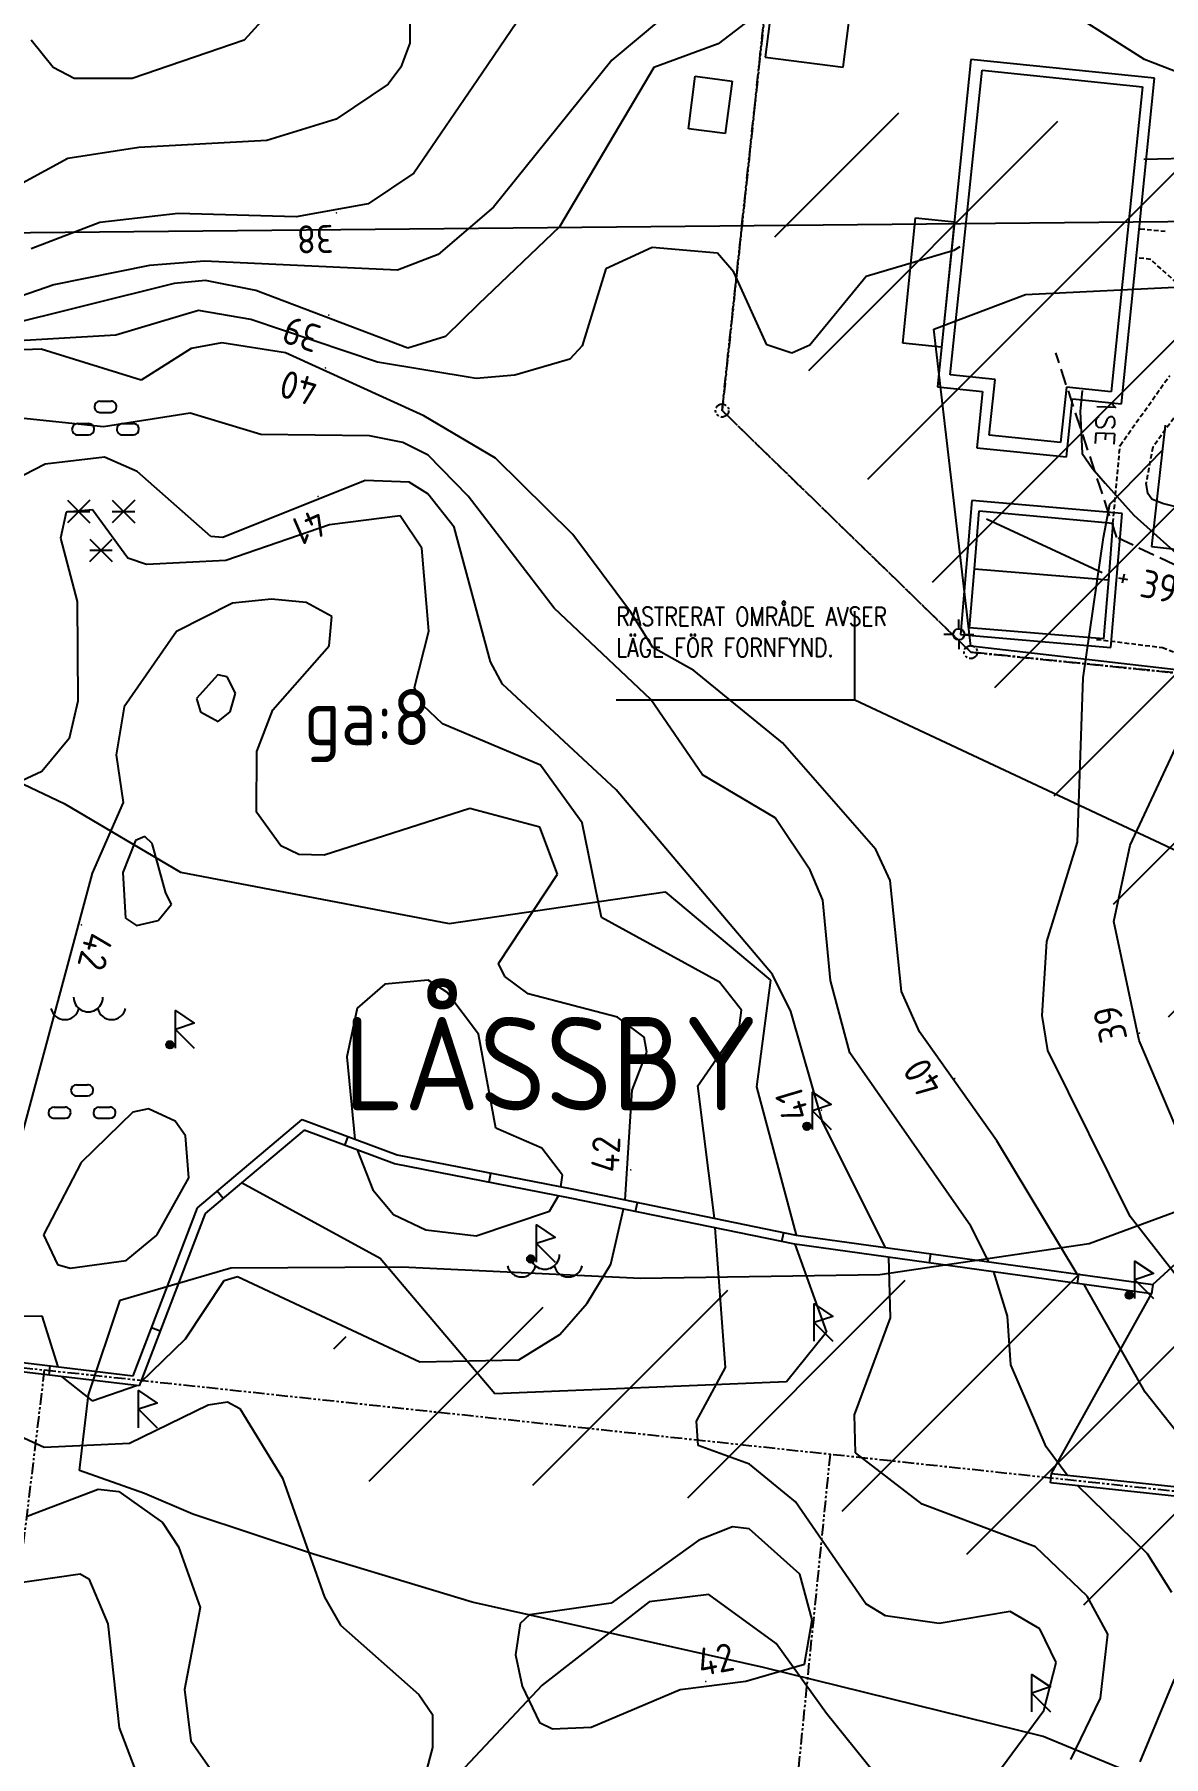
# Model space of a CAD drawing. Header units: metres. Extents: x 139929 to 142176, y 6401995 to 6404420.
# Drawn here: x 140269.7 to 140330.2, y 6402340.2 to 6402432.4 of the extents above; entities that cross this region are included whole.
import ezdxf
from ezdxf.enums import TextEntityAlignment as Align

# ---------------------------------------------------------------- set-up
doc = ezdxf.new("R2010")
doc.units = ezdxf.units.M
doc.header["$LTSCALE"] = 0.5
for name, pattern in [('Begr-linje-markslag', [2, 0.4, -1.6]), ('DASHED', [0.75, 0.5, -0.25]), ('DGN Style 3', [2.464518, 1.76037, -0.704148]), ('HAECK', [0]), ('PHANTOM', [2.5, 1.25, -0.25, 0.25, -0.25, 0.25, -0.25])]:
    doc.linetypes.add(name, pattern=pattern)
doc.layers.get('0').update_dxf_attribs({"color": 1})
doc.layers.add('LM_GRÄNSPUNKT_TEXT_NY', color=94, linetype='Continuous', lineweight=25)
for name, color, linetype in [('M-BEF-BELYSNINGSSTOLPE', 4, 'Continuous'), ('M-BEF-BYGGNAD', 3, 'Continuous'), ('M-BEF-EL', 4, 'ELLEDNING'), ('M-BEF-EL-TEXT', 1, 'Continuous'), ('M-BEF-FORNFYND', 4, 'Continuous'), ('M-BEF-HÄCK', 7, 'Continuous'), ('M-BEF-MARKLINJE', 4, 'Continuous'), ('M-BEF-MUR', 4, 'Continuous'), ('M-BEF-NIVÅ', 4, 'Continuous'), ('M-BEF-NIVÅKURVA-PRIMÄR-0.5M', 12, 'Continuous'), ('M-BEF-NIVÅKURVA-PRIMÄR-1.0M', 12, 'Continuous'), ('M-BEF-TELE-INFO', 4, 'Continuous'), ('M-BEF-VÄGKANT', 1, 'DASHED'), ('M-GR-FASTIGHETSGRÄNS', 3, 'PHANTOM'), ('M-GR-RÄTTIGHETSGRÄNS', 3, 'DASHED'), ('M-GR-TRAKTGRÄNS', 7, 'PHANTOM')]:
    doc.layers.add(name, color=color, linetype=linetype)
doc.styles.add('ISO', font='iso.shx', dxfattribs={"height": 2.5})
doc.styles.add('ITALICC', font='italicc', dxfattribs={"oblique": 10})
doc.styles.add('SIMPLEX8', font='simplex.shx', dxfattribs={"width": 0.8})
doc.styles.get("Standard").update_dxf_attribs({"font": 'simplex8.shx'})
doc.linetypes.add('ELLEDNING', pattern='A,3,-0.5,["E",Standard,S=0.5,R=0,X=0,Y=-0.25],-0.5', length=4)
picture_1 = doc.add_image_def('image1.png', size_in_pixel=(962, 792))

# ---------------------------------------------------------------- blocks, each defined once
blk = doc.blocks.new('PRI_P_FORNL')
blk.add_polyline3d([(-0.166667, -0.5, 0), (-0.166667, 1.5, 0), (0.833333, 0.833334, 0), (-0.166667, 0.5, 0), (0.833333, -0.5, 0)])
blk = doc.blocks.new('PRI_P_ENSTAKA')
for points in [[(-0.16, 0.11, 0), (-0.16, -0.107, 0)], [(-0.107, -0.162, 0), (-0.107, 0.162, 0)], [(-0.053, 0.187, 0), (-0.053, -0.187, 0)], [(0, -0.194, 0), (0, 0.194, 0)], [(0.053, 0.187, 0), (0.053, -0.187, 0)], [(0.107, -0.162, 0), (0.107, 0.162, 0)], [(0.16, 0.11, 0), (0.16, -0.11, 0)]]:
    blk.add_polyline3d(points)
blk.add_circle((0, 0), 0.2)
blk.add_blockref('PRI_P_FORNL', (0.469, 0.326))
blk = doc.blocks.new('osynlig cirkel')
blk.add_circle((0, 0), 0.005)
blk = doc.blocks.new('OSYNLIG')
blk.add_blockref('osynlig cirkel', (0, 0))
blk = doc.blocks.new('PRI_M_BARRSKOG')
for points in [[(-0.6, 1.478, 0), (-1.8, 0.278, 0)], [(-1.8, 1.478, 0), (-0.6, 0.278, 0)], [(0.6, 1.478, 0), (1.8, 0.278, 0)], [(1.8, 1.478, 0), (0.6, 0.278, 0)], [(-1.8, 0.878, 0), (-0.6, 0.878, 0)], [(0.6, 0.878, 0), (1.8, 0.878, 0)], [(-0.6, -1.8, 0), (0.6, -0.6, 0)], [(-0.6, -0.6, 0), (0.6, -1.8, 0)], [(-0.6, -1.2, 0), (0.6, -1.2, 0)]]:
    blk.add_polyline3d(points)
blk = doc.blocks.new('PRI_M_BERG')
for centre, radius, start, end in [((-1.252, 0.43), 0.765, 192.29023, 347.70977), ((0, 0.867), 0.784, 179.99999, 0.00001), ((1.252, 0.43), 0.765, 192.29023, 347.70977)]:
    blk.add_arc(centre, radius, start, end)
blk = doc.blocks.new('PRI_M_LÖVSKOG')
for p, q in [((-0.295, 1.2), (0.295, 1.2)), ((-0.295, 0.6), (0.295, 0.6)), ((-1.495, 0), (-0.905, 0)), ((-1.495, -0.6), (-0.905, -0.6)), ((0.905, 0), (1.495, 0)), ((0.905, -0.6), (1.495, -0.6))]:
    blk.add_line(p, q)
for centre, start, end in [((-0.295, 0.9), 90.00001, 179.99999), ((0.295, 0.9), 0, 90.00001), ((-0.295, 0.9), 179.99999, 270.00003), ((0.295, 0.9), 270.00003, 0.00001), ((-1.495, -0.3), 90.00001, 179.99999), ((-1.495, -0.3), 179.99999, 270.00003), ((-0.905, -0.3), 0, 90.00001), ((-0.905, -0.3), 270.00003, 0.00001), ((0.905, -0.3), 90.00001, 179.99999), ((0.905, -0.3), 179.99999, 270.00003), ((1.495, -0.3), 0, 90.00001), ((1.495, -0.3), 270.00003, 0.00001)]:
    blk.add_arc(centre, 0.3, start, end)
blk = doc.blocks.new('PRI_NIVÅ_HÖJDPUNKT_ISM')
at = {"color": 7}
for p, q in [((-0.25, 0), (0.25, 0)), ((0, 0.25), (0, -0.25))]:
    blk.add_line(p, q, dxfattribs=at)
blk = doc.blocks.new('LIGGARPUNKT')
blk.add_circle((0, 0), 0.35)
at = {"layer": 'LM_GRÄNSPUNKT_TEXT_NY', "style": 'ITALICC', "oblique": 10}
blk.add_attdef('PUNKTBETECKNING', (0.5, -0.35), '', height=0.7, dxfattribs=at)
blk = doc.blocks.new('PRI_V_POLLARE')
blk.add_circle((0, 0), 0.2)
blk = doc.blocks.new('PRI_LED_BELYS')
at = {"color": 0, "linetype": 'Continuous'}
for p, q in [((-0.5, 0), (-1.33, 0)), ((0, 0.5), (0, 1.33)), ((0.5, 0), (1.33, 0)), ((0, -0.5), (0, -1.33))]:
    blk.add_line(p, q, dxfattribs=at)
blk.add_circle((0, 0), 0.5, dxfattribs=at)
blk = doc.blocks.new('PRI_NIVÅ_HÖJDPKT')
at = {"color": 0, "linetype": 'Continuous', "lineweight": -3}
blk.add_circle((183, 184), 0.0005, dxfattribs=at)

msp = doc.modelspace()

# ---------------------------------------------------------------- hatches: boundary and pattern name
at = {"layer": 'M-BEF-FORNFYND'}
h = msp.add_hatch(dxfattribs=at)
h.set_pattern_fill('ANSI31', color=13, scale=2)
h.paths.add_polyline_path([(140426.713, 6402370.307), (140420.855, 6402376.412), (140411.054, 6402383.213), (140403.484, 6402387.15), (140394.943, 6402391.956), (140390.625, 6402395.157), (140385.662, 6402397.629), (140381.852, 6402400.172), (140377.274, 6402403.822), (140370.194, 6402407.321), (140358.287, 6402414.699), (140344.841, 6402421.059), (140334.271, 6402425.284), (140320.287, 6402428.867), (140310.489, 6402427.392), (140308.895, 6402419.035), (140313.284, 6402410.323), (140319.846, 6402399.896), (140330.344, 6402380.737), (140331.799, 6402371.174), (140329.709, 6402366.053), (140329.672, 6402366.077), (140328.672, 6402365.744), (140328.672, 6402364.744), (140328.21, 6402364.712), (140328.21, 6402365.027), (140328.477, 6402365.289), (140328.477, 6402364.755), (140328.487, 6402364.755, -0.304584), (140328.264, 6402364.748), (140328.264, 6402365.08), (140328.535, 6402366.185), (140317.405, 6402365.772), (140305.722, 6402365.115), (140294.076, 6402363.998), (140285.884, 6402362.614), (140284.971, 6402358.431), (140287.694, 6402354.908), (140296.888, 6402354.736), (140314.66, 6402353.212), (140333.963, 6402344.88), (140344.811, 6402339.977), (140351.285, 6402335.06), (140367.926, 6402321.067), (140384.961, 6402312.144), (140397.924, 6402310.347), (140413.82, 6402309.63), (140434.397, 6402315.386), (140443.429, 6402317.748), (140443.023, 6402327.087), (140442.917, 6402346.056), (140436.133, 6402357.975)])
h.paths.add_polyline_path([(140406.458, 6402367.061), (140407.458, 6402366.394), (140406.458, 6402366.061)], flags=16)
h.paths.add_polyline_path([(140363.892, 6402353.982), (140331.636, 6402356.643), (140334.596, 6402358.538), (140344.72, 6402364.932), (140354.432, 6402370.966), (140366.394, 6402375.285)], flags=16)
h.paths.add_polyline_path([(140350.448, 6402375.576), (140350.448, 6402376.576), (140351.448, 6402375.909)], flags=16)
h.paths.add_polyline_path([(140434.133, 6402318.367), (140435.133, 6402317.7), (140434.133, 6402317.367)], flags=16)
h.paths.add_polyline_path([(140311.504, 6402363.442), (140311.504, 6402364.442), (140312.504, 6402363.775)], flags=16)

# ---------------------------------------------------------------- linework, layer by layer
at = {"layer": 'M-BEF-BYGGNAD'}
for p, q in [((140309.27, 6402434.28), (140308.874, 6402431.206)), ((140313.052, 6402430.667), (140313.448, 6402433.742)), ((140308.874, 6402431.206), (140313.052, 6402430.667)), ((140319.89, 6402431.076), (140318.107, 6402413.547)), ((140318.788, 6402414.187), (140320.503, 6402430.517)), ((140318.788, 6402414.187), (140320.503, 6402430.517)), ((140329.737, 6402430.074), (140319.89, 6402431.076)), ((140320.503, 6402430.517), (140329.092, 6402429.622)), ((140320.503, 6402430.517), (140329.092, 6402429.622)), ((140304.758, 6402427.368), (140305.128, 6402430.187)), ((140304.758, 6402427.368), (140305.128, 6402430.187)), ((140305.128, 6402430.187), (140307.105, 6402429.928)), ((140305.128, 6402430.187), (140307.105, 6402429.928)), ((140307.105, 6402429.928), (140306.735, 6402427.109)), ((140307.105, 6402429.928), (140306.735, 6402427.109)), ((140329.092, 6402429.622), (140327.405, 6402413.29)), ((140329.092, 6402429.622), (140327.405, 6402413.29)), ((140327.964, 6402412.639), (140329.737, 6402430.074)), ((140306.735, 6402427.109), (140304.758, 6402427.368)), ((140306.735, 6402427.109), (140304.758, 6402427.368)), ((140316.245, 6402415.883), (140316.928, 6402422.604)), ((140316.928, 6402422.604), (140319.006, 6402422.393)), ((140319.006, 6402422.393), (140318.323, 6402415.671)), ((140318.323, 6402415.671), (140316.245, 6402415.883)), ((140321.185, 6402413.938), (140318.788, 6402414.187)), ((140321.185, 6402413.938), (140318.788, 6402414.187)), ((140320.875, 6402410.964), (140321.185, 6402413.938)), ((140320.875, 6402410.964), (140321.185, 6402413.938)), ((140318.107, 6402413.547), (140320.51, 6402413.303)), ((140320.51, 6402413.303), (140320.204, 6402410.287)), ((140325.008, 6402413.54), (140324.699, 6402410.566)), ((140325.008, 6402413.54), (140324.699, 6402410.566)), ((140327.405, 6402413.29), (140325.008, 6402413.54)), ((140327.405, 6402413.29), (140325.008, 6402413.54)), ((140325.023, 6402409.797), (140325.339, 6402412.905)), ((140325.339, 6402412.905), (140327.964, 6402412.639)), ((140324.699, 6402410.566), (140320.875, 6402410.964)), ((140324.699, 6402410.566), (140320.875, 6402410.964)), ((140330.303, 6402411.506), (140329.567, 6402405.008)), ((140320.204, 6402410.287), (140325.023, 6402409.797)), ((140319.947, 6402407.466), (140319.333, 6402400.287)), ((140327.998, 6402406.778), (140319.947, 6402407.466)), ((140320.079, 6402403.803), (140320.332, 6402406.913)), ((140320.332, 6402406.913), (140327.506, 6402406.255)), ((140320.725, 6402406.485), (140326.928, 6402403.615)), ((140327.384, 6402399.599), (140327.998, 6402406.778)), ((140327.506, 6402406.255), (140327.259, 6402403.219)), ((140329.567, 6402405.008), (140337.229, 6402404.141)), ((140319.822, 6402400.643), (140320.079, 6402403.803)), ((140320.079, 6402403.803), (140327.259, 6402403.219)), ((140327.259, 6402403.219), (140327.002, 6402400.059)), ((140319.333, 6402400.287), (140327.384, 6402399.599)), ((140327.002, 6402400.059), (140319.822, 6402400.643))]:
    msp.add_line(p, q, dxfattribs=at)
at = {"layer": 'M-BEF-EL', "flags": 128}
msp.add_lwpolyline([(140325.857, 6402413.353), (140325.745, 6402412.226), (140325.852, 6402409.988), (140326.413, 6402409.174), (140327.09, 6402408.39), (140328.618, 6402406.677), (140331.613, 6402404.01), (140335.503, 6402401.934), (140336.449, 6402401.332), (140338.614, 6402400.543), (140342.925, 6402398.757), (140344.606, 6402397.997), (140345.631, 6402397.688), (140346.281, 6402397.375), (140346.544, 6402396.796), (140346.671, 6402396.476), (140350.752, 6402393.154), (140350.941, 6402393.048), (140351.155, 6402392.968), (140354.35, 6402391.856), (140357.866, 6402391.069), (140364.684, 6402389.795), (140368.219, 6402389.095), (140369.378, 6402388.548), (140368.152, 6402387.58)], dxfattribs=at)
at = {"layer": 'M-BEF-FORNFYND'}
msp.add_line((140313.666, 6402396.792, 41), (140313.666, 6402401.54, 41), dxfattribs=at)
at = {"layer": 'M-BEF-FORNFYND', "elevation": 41, "flags": 128}
msp.add_lwpolyline([(140300.889, 6402396.792), (140313.666, 6402396.792), (140331.765, 6402388.316)], dxfattribs=at)
at = {"layer": 'M-BEF-HÄCK', "color": 1, "linetype": 'HAECK', "lineweight": -3}
for p, q in [((140319.898, 6402399.665), (140317.904, 6402416.633)), ((140333.847, 6402398.057), (140319.898, 6402399.665))]:
    msp.add_line(p, q, dxfattribs=at)
at = {"layer": 'M-BEF-MARKLINJE'}
for p, q in [((140317.904, 6402416.633, 40.145), (140322.82, 6402418.501, 39.996)), ((140322.82, 6402418.501, 39.996), (140333.035, 6402418.992, 39.904)), ((140259.293, 6402396.9, 41.541), (140271.317, 6402391.249, 42.736)), ((140271.317, 6402391.249, 42.736), (140277.543, 6402387.571, 42.427)), ((140277.543, 6402387.571, 42.427), (140291.945, 6402384.817, 42.279)), ((140291.945, 6402384.817, 42.279), (140303.508, 6402386.503, 41.449)), ((140303.508, 6402386.503, 41.449), (140309.149, 6402381.772, 41.346)), ((140309.149, 6402381.772, 41.346), (140308.4, 6402376.061, 41.638)), ((140308.4, 6402376.061, 41.638), (140310.538, 6402368.133, 41.89)), ((140326.226, 6402367.675), (140339.936, 6402372.745)), ((140288.247, 6402366.87, 42.342), (140280.821, 6402370.926, 42.994)), ((140329.636, 6402365.485, 40.219), (140334.636, 6402370.044, 39.647)), ((140310.453, 6402367.64, 41.89), (140312.161, 6402362.936, 41.295)), ((140315.015, 6402366.025), (140326.226, 6402367.675)), ((140294.383, 6402359.631, 42.393), (140288.247, 6402366.87, 42.342)), ((140274.317, 6402364.643), (140280.241, 6402366.379)), ((140280.241, 6402366.379), (140289.395, 6402366.435)), ((140289.395, 6402366.435), (140302.198, 6402365.823)), ((140302.198, 6402365.823), (140315.015, 6402366.025)), ((140324.204, 6402355.371, 40.951), (140329.567, 6402364.989, 40.219)), ((140272.608, 6402359.584), (140274.317, 6402364.643)), ((140312.161, 6402362.936, 41.295), (140310.008, 6402360.279, 41.787)), ((140310.008, 6402360.279, 41.787), (140294.383, 6402359.631, 42.393)), ((140272.137, 6402355.524), (140272.608, 6402359.584)), ((140275.625, 6402354.299), (140272.137, 6402355.524)), ((140278.199, 6402353.191), (140275.625, 6402354.299)), ((140284.673, 6402351.054), (140278.199, 6402353.191)), ((140293.175, 6402348.476), (140284.673, 6402351.054)), ((140308.779, 6402344.972), (140293.175, 6402348.476)), ((140302.662, 6402348.491, 41.861), (140296.927, 6402344.036, 41.666)), ((140305.85, 6402348.884, 42.267), (140302.662, 6402348.491, 41.861)), ((140309.452, 6402346.259, 41.975), (140305.85, 6402348.884, 42.267)), ((140312.156, 6402342.513, 41.632), (140309.452, 6402346.259, 41.975)), ((140323.769, 6402341.275), (140308.779, 6402344.972)), ((140296.927, 6402344.036, 41.666), (140290.736, 6402337.453, 41.403)), ((140315.193, 6402338.751, 41.483), (140312.156, 6402342.513, 41.632)), ((140337.104, 6402335.774), (140323.769, 6402341.275))]:
    msp.add_line(p, q, dxfattribs=at)
at = {"layer": 'M-BEF-MARKLINJE', "lineweight": -3}
for p, q in [((140259.293, 6402396.9), (140271.317, 6402391.249)), ((140271.317, 6402391.249), (140277.543, 6402387.571)), ((140277.543, 6402387.571), (140291.945, 6402384.817)), ((140291.945, 6402384.817), (140303.508, 6402386.503)), ((140303.508, 6402386.503), (140309.149, 6402381.772)), ((140309.149, 6402381.772), (140308.4, 6402376.061)), ((140308.4, 6402376.061), (140310.538, 6402368.133)), ((140288.247, 6402366.87), (140280.821, 6402370.926)), ((140329.636, 6402365.485), (140334.636, 6402370.044)), ((140310.453, 6402367.64), (140312.161, 6402362.936)), ((140294.383, 6402359.631), (140288.247, 6402366.87)), ((140324.204, 6402355.371), (140329.567, 6402364.989)), ((140312.161, 6402362.936), (140310.008, 6402360.279)), ((140310.008, 6402360.279), (140294.383, 6402359.631)), ((140302.662, 6402348.491), (140296.927, 6402344.036)), ((140305.85, 6402348.884), (140302.662, 6402348.491)), ((140309.452, 6402346.259), (140305.85, 6402348.884)), ((140312.156, 6402342.513), (140309.452, 6402346.259)), ((140296.927, 6402344.036), (140290.736, 6402337.453)), ((140315.193, 6402338.751), (140312.156, 6402342.513))]:
    msp.add_line(p, q, dxfattribs=at)
at = {"layer": 'M-BEF-MUR', "lineweight": -3}
for p, q in [((140329.376, 6402407.841), (140329.275, 6402408.394)), ((140329.579, 6402407.539), (140329.376, 6402407.841)), ((140330.159, 6402407.302), (140329.579, 6402407.539)), ((140331.731, 6402406.907), (140330.159, 6402407.302)), ((140278.45, 6402369.583), (140284.067, 6402374.313)), ((140284.067, 6402374.313), (140289.148, 6402372.436)), ((140284.166, 6402373.743), (140280.821, 6402370.926)), ((140289.013, 6402371.953), (140284.166, 6402373.743)), ((140286.355, 6402372.935), (140286.528, 6402373.404)), ((140289.148, 6402372.436), (140298.514, 6402370.605)), ((140298.416, 6402370.115), (140289.013, 6402371.953)), ((140294.083, 6402370.962), (140294.179, 6402371.452)), ((140280.821, 6402370.926), (140278.871, 6402369.284)), ((140279.832, 6402370.093), (140279.509, 6402370.475)), ((140298.514, 6402370.605), (140310.538, 6402368.133)), ((140275.002, 6402360.592), (140278.45, 6402369.583)), ((140310.453, 6402367.64), (140298.416, 6402370.115)), ((140301.928, 6402369.393), (140302.029, 6402369.883)), ((140278.871, 6402369.284), (140275.33, 6402360.05)), ((140309.765, 6402367.782), (140309.865, 6402368.271)), ((140329.567, 6402364.989), (140310.453, 6402367.64)), ((140310.538, 6402368.133), (140329.636, 6402365.485)), ((140317.68, 6402366.638), (140317.749, 6402367.133)), ((140325.605, 6402365.539), (140325.674, 6402366.034)), ((140329.636, 6402365.485), (140329.567, 6402364.989)), ((140276.456, 6402362.988), (140275.989, 6402363.166)), ((140268.644, 6402361.353), (140275.002, 6402360.592)), ((140270.51, 6402360.627), (140270.57, 6402361.123)), ((140275.33, 6402360.05), (140268.589, 6402360.856)), ((140324.151, 6402354.873), (140324.204, 6402355.371)), ((140334.627, 6402353.743), (140324.151, 6402354.873)), ((140324.204, 6402355.371), (140334.679, 6402354.241))]:
    msp.add_line(p, q, dxfattribs=at)
at = {"layer": 'M-BEF-MUR'}
for p, q in [((140278.45, 6402369.583), (140284.067, 6402374.313)), ((140284.067, 6402374.313), (140289.148, 6402372.436)), ((140284.166, 6402373.743), (140280.821, 6402370.926)), ((140289.013, 6402371.953), (140284.166, 6402373.743)), ((140286.355, 6402372.935), (140286.528, 6402373.404)), ((140289.148, 6402372.436), (140298.514, 6402370.605)), ((140298.416, 6402370.115), (140289.013, 6402371.953)), ((140294.083, 6402370.962), (140294.179, 6402371.452)), ((140280.821, 6402370.926), (140278.871, 6402369.284)), ((140279.832, 6402370.093), (140279.509, 6402370.475)), ((140298.514, 6402370.605), (140310.538, 6402368.133)), ((140275.002, 6402360.592), (140278.45, 6402369.583)), ((140310.453, 6402367.64), (140298.416, 6402370.115)), ((140301.928, 6402369.393), (140302.029, 6402369.883)), ((140278.871, 6402369.284), (140275.33, 6402360.05)), ((140309.765, 6402367.782), (140309.865, 6402368.271)), ((140329.567, 6402364.989), (140310.453, 6402367.64)), ((140310.538, 6402368.133), (140329.636, 6402365.485)), ((140317.68, 6402366.638), (140317.749, 6402367.133)), ((140325.605, 6402365.539), (140325.674, 6402366.034)), ((140329.636, 6402365.485), (140329.567, 6402364.989)), ((140276.456, 6402362.988), (140275.989, 6402363.166)), ((140268.644, 6402361.353), (140275.002, 6402360.592)), ((140270.51, 6402360.627), (140270.57, 6402361.123)), ((140275.33, 6402360.05), (140268.589, 6402360.856)), ((140324.151, 6402354.873), (140324.204, 6402355.371)), ((140334.627, 6402353.743), (140324.151, 6402354.873)), ((140324.204, 6402355.371), (140334.679, 6402354.241))]:
    msp.add_line(p, q, dxfattribs=at)
at = {"layer": 'M-BEF-NIVÅKURVA-PRIMÄR-0.5M', "linetype": 'Continuous', "lineweight": -3}
for p, q in [((140289.8, 6402435.04, 37.5), (140289.835, 6402431.945, 37.5)), ((140304.568, 6402434.319, 38.5), (140300.653, 6402431.052, 38.5)), ((140289.835, 6402431.945, 37.5), (140289.356, 6402430.671, 37.5)), ((140289.356, 6402430.671, 37.5), (140288.665, 6402429.765, 37.5)), ((140300.653, 6402431.052, 38.5), (140294.324, 6402423.178, 38.5)), ((140288.665, 6402429.765, 37.5), (140285.894, 6402427.891, 37.5)), ((140285.894, 6402427.891, 37.5), (140282.174, 6402426.743, 37.5)), ((140282.174, 6402426.743, 37.5), (140275.313, 6402426.373, 37.5)), ((140271.506, 6402425.771, 37.5), (140266.43, 6402423.02, 37.5)), ((140275.313, 6402426.373, 37.5), (140271.506, 6402425.771, 37.5)), ((140332.101, 6402425.793, 39.5), (140329.163, 6402425.724, 39.5)), ((140294.324, 6402423.178, 38.5), (140291.349, 6402420.646, 38.5)), ((140278.836, 6402420.286, 38.5), (140275.877, 6402420.043, 38.5)), ((140289.165, 6402419.794, 38.5), (140278.836, 6402420.286, 38.5)), ((140291.349, 6402420.646, 38.5), (140289.165, 6402419.794, 38.5)), ((140302.823, 6402421.014, 39.5), (140300.33, 6402419.866, 39.5)), ((140306.312, 6402420.711, 39.5), (140302.823, 6402421.014, 39.5)), ((140307.184, 6402419.691, 39.5), (140306.312, 6402420.711, 39.5)), ((140318.983, 6402420.857, 39.5), (140314.28, 6402419.461, 39.5)), ((140319.307, 6402421.044, 39.5), (140318.983, 6402420.857, 39.5)), ((140275.877, 6402420.043, 38.5), (140270.767, 6402419.008, 38.5)), ((140300.33, 6402419.866, 39.5), (140299.065, 6402415.747, 39.5)), ((140308.955, 6402415.799, 39.5), (140307.184, 6402419.691, 39.5)), ((140314.28, 6402419.461, 39.5), (140311.271, 6402415.779, 39.5)), ((140270.767, 6402419.008, 38.5), (140266.612, 6402417.585, 38.5)), ((140278.508, 6402417.631, 39.5), (140274.086, 6402416.314, 39.5)), ((140281.31, 6402417.157, 39.5), (140278.508, 6402417.631, 39.5)), ((140288.101, 6402414.87, 39.5), (140281.31, 6402417.157, 39.5)), ((140274.086, 6402416.314, 39.5), (140266.836, 6402415.893, 39.5)), ((140299.065, 6402415.747, 39.5), (140298.41, 6402415.04, 39.5)), ((140310.291, 6402415.353, 39.5), (140308.955, 6402415.799, 39.5)), ((140311.271, 6402415.779, 39.5), (140310.291, 6402415.353, 39.5)), ((140293.383, 6402414.003, 39.5), (140288.101, 6402414.87, 39.5)), ((140298.41, 6402415.04, 39.5), (140295.46, 6402414.169, 39.5)), ((140295.46, 6402414.169, 39.5), (140293.383, 6402414.003, 39.5)), ((140273.419, 6402411.408, 40.5), (140268.656, 6402411.905, 40.5)), ((140278.057, 6402412.142, 40.5), (140273.419, 6402411.408, 40.5)), ((140281.844, 6402410.996, 40.5), (140278.057, 6402412.142, 40.5)), ((140287.674, 6402410.928, 40.5), (140281.844, 6402410.996, 40.5)), ((140289.462, 6402410.566, 40.5), (140287.674, 6402410.928, 40.5)), ((140290.809, 6402409.887, 40.5), (140289.462, 6402410.566, 40.5)), ((140327.342, 6402407.273, 39.5), (140330.151, 6402410.162, 39.5)), ((140292.953, 6402407.691, 40.5), (140290.809, 6402409.887, 40.5)), ((140297.565, 6402401.697, 40.5), (140292.953, 6402407.691, 40.5)), ((140326.992, 6402405.49, 39.5), (140327.342, 6402407.273, 39.5)), ((140271.419, 6402406.849, 41.5), (140271.118, 6402405.443, 41.5)), ((140272.827, 6402406.962, 41.5), (140271.419, 6402406.849, 41.5)), ((140274.73, 6402404.374, 41.5), (140272.827, 6402406.962, 41.5)), ((140289.306, 6402406.639, 41.5), (140285.523, 6402406.155, 41.5)), ((140290.475, 6402404.919, 41.5), (140289.306, 6402406.639, 41.5)), ((140271.118, 6402405.443, 41.5), (140272.005, 6402402.052, 41.5)), ((140285.523, 6402406.155, 41.5), (140279.97, 6402404.246, 41.5)), ((140325.902, 6402397.978, 39.5), (140326.992, 6402405.49, 39.5)), ((140290.855, 6402400.472, 41.5), (140290.475, 6402404.919, 41.5)), ((140275.724, 6402404.043, 41.5), (140274.73, 6402404.374, 41.5)), ((140279.97, 6402404.246, 41.5), (140275.724, 6402404.043, 41.5)), ((140272.005, 6402402.052, 41.5), (140272.051, 6402396.727, 41.5)), ((140302.741, 6402396.806, 40.5), (140297.565, 6402401.697, 40.5)), ((140290.077, 6402397.461, 41.5), (140290.855, 6402400.472, 41.5)), ((140279.542, 6402398.128, 42.5), (140278.395, 6402396.857, 42.5)), ((140280.051, 6402398.029, 42.5), (140279.542, 6402398.128, 42.5)), ((140280.495, 6402397.141, 42.5), (140280.051, 6402398.029, 42.5)), ((140280.208, 6402396.147, 42.5), (140280.495, 6402397.141, 42.5)), ((140290.558, 6402396.463, 41.5), (140290.077, 6402397.461, 41.5)), ((140325.602, 6402389.17, 39.5), (140325.902, 6402397.978, 39.5)), ((140272.051, 6402396.727, 41.5), (140271.576, 6402394.72, 41.5)), ((140278.395, 6402396.857, 42.5), (140278.614, 6402396.142, 42.5)), ((140291.578, 6402395.514, 41.5), (140290.558, 6402396.463, 41.5)), ((140305.51, 6402392.772, 40.5), (140302.741, 6402396.806, 40.5)), ((140278.614, 6402396.142, 42.5), (140279.565, 6402395.632, 42.5)), ((140279.565, 6402395.632, 42.5), (140280.208, 6402396.147, 42.5)), ((140296.83, 6402393.297, 41.5), (140291.578, 6402395.514, 41.5)), ((140271.576, 6402394.72, 41.5), (140270.116, 6402392.95, 41.5)), ((140270.116, 6402392.95, 41.5), (140266.579, 6402391.319, 41.5)), ((140299.061, 6402390.207, 41.5), (140296.83, 6402393.297, 41.5)), ((140309.398, 6402390.48, 40.5), (140305.51, 6402392.772, 40.5)), ((140300.097, 6402385.139, 41.5), (140299.061, 6402390.207, 41.5)), ((140311.278, 6402387.679, 40.5), (140309.398, 6402390.48, 40.5)), ((140275.132, 6402389.257, 42.5), (140274.46, 6402387.55, 42.5)), ((140275.63, 6402389.465, 42.5), (140275.132, 6402389.257, 42.5)), ((140276.019, 6402389.092, 42.5), (140275.63, 6402389.465, 42.5)), ((140276.762, 6402386.445, 42.5), (140276.019, 6402389.092, 42.5)), ((140323.963, 6402383.846, 39.5), (140325.602, 6402389.17, 39.5)), ((140274.46, 6402387.55, 42.5), (140274.591, 6402385.101, 42.5)), ((140311.957, 6402386.069, 40.5), (140311.278, 6402387.679, 40.5)), ((140277.062, 6402385.856, 42.5), (140276.762, 6402386.445, 42.5)), ((140312.367, 6402381.765, 40.5), (140311.957, 6402386.069, 40.5)), ((140274.591, 6402385.101, 42.5), (140275.195, 6402384.704, 42.5)), ((140276.341, 6402384.969, 42.5), (140277.062, 6402385.856, 42.5)), ((140306.42, 6402381.668, 41.5), (140300.097, 6402385.139, 41.5)), ((140275.195, 6402384.704, 42.5), (140276.341, 6402384.969, 42.5)), ((140323.707, 6402379.883, 39.5), (140323.963, 6402383.846, 39.5)), ((140288.488, 6402381.571, 42.5), (140287.013, 6402380.283, 42.5)), ((140290.812, 6402381.775, 42.5), (140288.488, 6402381.571, 42.5)), ((140291.816, 6402381.13, 42.5), (140290.812, 6402381.775, 42.5)), ((140307.606, 6402380.18, 41.5), (140306.42, 6402381.668, 41.5)), ((140313.402, 6402377.888, 40.5), (140312.367, 6402381.765, 40.5)), ((140293.508, 6402378.885, 42.5), (140291.816, 6402381.13, 42.5)), ((140287.013, 6402380.283, 42.5), (140286.453, 6402377.683, 42.5)), ((140307.496, 6402379.35, 41.5), (140307.606, 6402380.18, 41.5)), ((140324.009, 6402378.022, 39.5), (140323.707, 6402379.883, 39.5)), ((140294.443, 6402373.864, 42.5), (140293.508, 6402378.885, 42.5)), ((140305.265, 6402376.129, 41.5), (140307.496, 6402379.35, 41.5)), ((140319.886, 6402368.613, 40.5), (140313.402, 6402377.888, 40.5)), ((140328.428, 6402369.123, 39.5), (140324.009, 6402378.022, 39.5)), ((140286.453, 6402377.683, 42.5), (140286.878, 6402373.275, 42.5)), ((140306.163, 6402369.032, 41.5), (140305.265, 6402376.129, 41.5)), ((140274.998, 6402374.705, 42.5), (140272.227, 6402372.024, 42.5)), ((140275.827, 6402374.884, 42.5), (140274.998, 6402374.705, 42.5)), ((140277.261, 6402374.237, 42.5), (140275.827, 6402374.884, 42.5)), ((140277.806, 6402373.446, 42.5), (140277.261, 6402374.237, 42.5)), ((140277.998, 6402371.202, 42.5), (140277.806, 6402373.446, 42.5)), ((140296.9, 6402372.781, 42.5), (140294.443, 6402373.864, 42.5)), ((140287.014, 6402372.692, 42.5), (140287.846, 6402370.548, 42.5)), ((140298.017, 6402371.345, 42.5), (140296.9, 6402372.781, 42.5)), ((140272.227, 6402372.024, 42.5), (140270.201, 6402368.149, 42.5)), ((140297.92, 6402370.721, 42.5), (140298.017, 6402371.345, 42.5)), ((140276.273, 6402368.12, 42.5), (140277.998, 6402371.202, 42.5)), ((140287.846, 6402370.548, 42.5), (140288.952, 6402369.234, 42.5)), ((140293.379, 6402368.096, 42.5), (140297.312, 6402369.415, 42.5)), ((140297.312, 6402369.415, 42.5), (140297.798, 6402370.235, 42.5)), ((140288.952, 6402369.234, 42.5), (140290.694, 6402368.416, 42.5)), ((140306.742, 6402361.043, 41.5), (140306.187, 6402368.517, 41.5)), ((140320.85, 6402366.703, 40.5), (140319.886, 6402368.613, 40.5)), ((140332.556, 6402363.813, 39.5), (140328.428, 6402369.123, 39.5)), ((140270.201, 6402368.149, 42.5), (140270.963, 6402366.56, 42.5)), ((140274.632, 6402366.777, 42.5), (140276.273, 6402368.12, 42.5)), ((140290.694, 6402368.416, 42.5), (140293.379, 6402368.096, 42.5)), ((140271.643, 6402366.362, 42.5), (140274.632, 6402366.777, 42.5)), ((140270.963, 6402366.56, 42.5), (140271.643, 6402366.362, 42.5)), ((140321.852, 6402363.793, 40.5), (140321.125, 6402366.16, 40.5)), ((140322.038, 6402361.184, 40.5), (140321.852, 6402363.793, 40.5)), ((140323.93, 6402356.787, 40.5), (140322.038, 6402361.184, 40.5)), ((140305.196, 6402358.161, 41.5), (140306.742, 6402361.043, 41.5)), ((140274.821, 6402356.997, 41.5), (140279.025, 6402359.046, 41.5)), ((140279.025, 6402359.046, 41.5), (140280.061, 6402359.198, 41.5)), ((140280.061, 6402359.198, 41.5), (140280.723, 6402358.841, 41.5)), ((140280.723, 6402358.841, 41.5), (140283.009, 6402355.118, 41.5)), ((140267.68, 6402357.933, 41.5), (140270.25, 6402356.766, 41.5)), ((140305.274, 6402356.856, 41.5), (140305.196, 6402358.161, 41.5)), ((140270.25, 6402356.766, 41.5), (140274.821, 6402356.997, 41.5)), ((140308.027, 6402355.86, 41.5), (140305.274, 6402356.856, 41.5)), ((140325.043, 6402355.28, 40.5), (140323.93, 6402356.787, 40.5)), ((140310.49, 6402353.842, 41.5), (140308.027, 6402355.86, 41.5)), ((140283.009, 6402355.118, 41.5), (140285.253, 6402348.734, 41.5)), ((140329.351, 6402351.068, 40.5), (140325.612, 6402354.715, 40.5)), ((140314.264, 6402348.384, 41.5), (140310.49, 6402353.842, 41.5)), ((140330.662, 6402348.996, 40.5), (140329.351, 6402351.068, 40.5)), ((140268.224, 6402349.422, 40.5), (140272.162, 6402350, 40.5)), ((140272.162, 6402350, 40.5), (140272.63, 6402349.716, 40.5)), ((140272.63, 6402349.716, 40.5), (140273.66, 6402347.315, 40.5)), ((140285.253, 6402348.734, 41.5), (140286.121, 6402347.237, 41.5)), ((140315.314, 6402347.747, 41.5), (140314.264, 6402348.384, 41.5)), ((140273.66, 6402347.315, 40.5), (140274.266, 6402341.74, 40.5)), ((140318.196, 6402347.329, 41.5), (140315.314, 6402347.747, 41.5)), ((140322.003, 6402347.975, 41.5), (140318.196, 6402347.329, 41.5)), ((140323.589, 6402347.054, 41.5), (140322.003, 6402347.975, 41.5)), ((140286.121, 6402347.237, 41.5), (140290.321, 6402343.529, 41.5)), ((140324.46, 6402345.253, 41.5), (140323.589, 6402347.054, 41.5)), ((140323.798, 6402342.682, 41.5), (140324.46, 6402345.253, 41.5)), ((140328.962, 6402339.932, 40.5), (140330.81, 6402344.345, 40.5)), ((140290.321, 6402343.529, 41.5), (140291.051, 6402342.451, 41.5)), ((140320.974, 6402338.851, 41.5), (140323.798, 6402342.682, 41.5)), ((140291.051, 6402342.451, 41.5), (140291.052, 6402340.689, 41.5)), ((140274.266, 6402341.74, 40.5), (140276.067, 6402337.041, 40.5)), ((140291.052, 6402340.689, 41.5), (140290.271, 6402337.773, 41.5))]:
    msp.add_line(p, q, dxfattribs=at)
at = {"layer": 'M-BEF-NIVÅKURVA-PRIMÄR-1.0M', "linetype": 'Continuous', "lineweight": -3}
for p, q in [((140299.061, 6402438.211, 38), (140293.705, 6402430.346, 38)), ((140329.197, 6402431.075, 39), (140322.282, 6402435.483, 39)), ((140283.001, 6402434.369, 37), (140280.963, 6402432.118, 37)), ((140308.716, 6402433.727, 39), (140306.352, 6402431.921, 39)), ((140270.721, 6402430.644, 37), (140269.552, 6402432.119, 37)), ((140280.963, 6402432.118, 37), (140274.952, 6402430.058, 37)), ((140306.352, 6402431.921, 39), (140302.908, 6402430.643, 39)), ((140271.851, 6402430.065, 37), (140270.721, 6402430.644, 37)), ((140293.705, 6402430.346, 38), (140290.042, 6402424.997, 38)), ((140302.908, 6402430.643, 39), (140297.853, 6402422.127, 39)), ((140336.736, 6402428.153, 39), (140329.197, 6402431.075, 39)), ((140274.952, 6402430.058, 37), (140271.851, 6402430.065, 37)), ((140290.042, 6402424.997, 38), (140287.603, 6402423.344, 38)), ((140287.603, 6402423.344, 38), (140283.738, 6402422.647, 38)), ((140273.222, 6402422.359, 38), (140269.548, 6402420.946, 38)), ((140277.412, 6402422.833, 38), (140273.222, 6402422.359, 38)), ((140283.738, 6402422.647, 38), (140277.412, 6402422.833, 38)), ((140297.853, 6402422.127, 39), (140293.515, 6402417.98, 39)), ((140278.886, 6402419.251, 39), (140277.209, 6402419.091, 39)), ((140281.584, 6402418.713, 39), (140278.886, 6402419.251, 39)), ((140277.209, 6402419.091, 39), (140266.172, 6402416.33, 39)), ((140289.727, 6402415.617, 39), (140281.584, 6402418.713, 39)), ((140293.515, 6402417.98, 39), (140291.744, 6402416.244, 39)), ((140270.083, 6402415.574, 40), (140268.223, 6402415.498, 40)), ((140275.441, 6402413.906, 40), (140270.083, 6402415.574, 40)), ((140278.11, 6402415.599, 40), (140275.441, 6402413.906, 40)), ((140279.766, 6402415.903, 40), (140278.11, 6402415.599, 40)), ((140283.166, 6402415.365, 40), (140279.766, 6402415.903, 40)), ((140291.744, 6402416.244, 39), (140289.727, 6402415.617, 39)), ((140290.588, 6402411.99, 40), (140283.166, 6402415.365, 40)), ((140294.416, 6402409.737, 40), (140290.588, 6402411.99, 40)), ((140270.291, 6402409.408, 41), (140269.145, 6402408.825, 41)), ((140273.48, 6402409.79, 41), (140270.291, 6402409.408, 41)), ((140275.216, 6402409.02, 41), (140273.48, 6402409.79, 41)), ((140298.559, 6402405.649, 40), (140294.416, 6402409.737, 40)), ((140279.163, 6402405.546, 41), (140275.216, 6402409.02, 41)), ((140287.444, 6402408.542, 41), (140279.809, 6402405.488, 41)), ((140289.795, 6402408.448, 41), (140287.444, 6402408.542, 41)), ((140290.799, 6402407.817, 41), (140289.795, 6402408.448, 41)), ((140292.213, 6402406.037, 41), (140290.799, 6402407.817, 41)), ((140279.809, 6402405.488, 41), (140279.163, 6402405.546, 41)), ((140294.147, 6402398.826, 41), (140292.213, 6402406.037, 41)), ((140301.661, 6402401.51, 40), (140298.559, 6402405.649, 40)), ((140280.326, 6402401.966, 42), (140277.338, 6402400.445, 42)), ((140282.422, 6402402.19, 42), (140280.326, 6402401.966, 42)), ((140284.286, 6402402.003, 42), (140282.422, 6402402.19, 42)), ((140285.65, 6402401.256, 42), (140284.286, 6402402.003, 42)), ((140285.516, 6402399.689, 42), (140285.65, 6402401.256, 42)), ((140302.843, 6402399.596, 40), (140301.661, 6402401.51, 40)), ((140277.338, 6402400.445, 42), (140274.522, 6402396.414, 42)), ((140282.495, 6402396.259, 42), (140285.516, 6402399.689, 42)), ((140305.052, 6402398.37, 40), (140302.843, 6402399.596, 40)), ((140294.798, 6402397.628, 41), (140294.147, 6402398.826, 41)), ((140309.799, 6402394.491, 40), (140305.052, 6402398.37, 40)), ((140300.889, 6402391.965, 41), (140294.798, 6402397.628, 41)), ((140274.522, 6402396.414, 42), (140274.101, 6402393.848, 42)), ((140281.631, 6402394.026, 42), (140282.495, 6402396.259, 42)), ((140314.805, 6402388.78, 40), (140309.799, 6402394.491, 40)), ((140274.101, 6402393.848, 42), (140274.482, 6402391.289, 42)), ((140281.612, 6402390.783, 42), (140281.631, 6402394.026, 42)), ((140328.426, 6402389.004, 39), (140330.851, 6402394.21, 39)), ((140309.268, 6402382.093, 41), (140300.889, 6402391.965, 41)), ((140274.482, 6402391.289, 42), (140272.809, 6402387.509, 42)), ((140282.926, 6402388.976, 42), (140281.612, 6402390.783, 42)), ((140293.044, 6402390.966, 42), (140285.24, 6402388.48, 42)), ((140296.792, 6402389.975, 42), (140293.044, 6402390.966, 42)), ((140297.745, 6402387.45, 42), (140296.792, 6402389.975, 42)), ((140283.89, 6402388.502, 42), (140282.926, 6402388.976, 42)), ((140315.563, 6402387.123, 40), (140314.805, 6402388.78, 40)), ((140327.552, 6402384.918, 39), (140328.426, 6402389.004, 39)), ((140285.24, 6402388.48, 42), (140283.89, 6402388.502, 42)), ((140272.809, 6402387.509, 42), (140268.827, 6402372.712, 42)), ((140294.582, 6402382.677, 42), (140297.745, 6402387.45, 42)), ((140316.173, 6402381.171, 40), (140315.563, 6402387.123, 40)), ((140328.904, 6402378.545, 39), (140327.552, 6402384.918, 39)), ((140294.917, 6402381.972, 42), (140294.582, 6402382.677, 42)), ((140296.181, 6402381.047, 42), (140294.917, 6402381.972, 42)), ((140310.25, 6402380.109, 41), (140309.268, 6402382.093, 41)), ((140300.964, 6402379.799, 42), (140296.181, 6402381.047, 42)), ((140317.147, 6402379.022, 40), (140316.173, 6402381.171, 40)), ((140302.393, 6402378.729, 42), (140300.964, 6402379.799, 42)), ((140311.942, 6402374.204, 41), (140310.25, 6402380.109, 41)), ((140302.534, 6402377.927, 42), (140302.393, 6402378.729, 42)), ((140321.284, 6402373.179, 40), (140317.147, 6402379.022, 40)), ((140301.737, 6402375.894, 42), (140302.534, 6402377.927, 42)), ((140331.448, 6402372.595, 39), (140328.904, 6402378.545, 39)), ((140301.362, 6402370.019, 42), (140301.737, 6402375.894, 42)), ((140315.326, 6402367.469, 41), (140311.942, 6402374.204, 41)), ((140325.595, 6402366.045, 40), (140321.284, 6402373.179, 40)), ((140300.608, 6402366.58, 42), (140301.284, 6402369.525, 42)), ((140315.589, 6402363.701, 41), (140315.503, 6402366.94, 41)), ((140279.889, 6402365.694, 42), (140280.599, 6402365.91, 42)), ((140280.599, 6402365.91, 42), (140290.372, 6402361.34, 42)), ((140299.328, 6402364.492, 42), (140300.608, 6402366.58, 42)), ((140277.809, 6402362.58, 42), (140279.889, 6402365.694, 42)), ((140329.234, 6402359.711, 40), (140325.969, 6402365.488, 40)), ((140297.863, 6402362.806, 42), (140299.328, 6402364.492, 42)), ((140266.913, 6402363.757, 42), (140270.12, 6402363.814, 42)), ((140270.12, 6402363.814, 42), (140270.979, 6402361.074, 42)), ((140313.648, 6402358.504, 41), (140315.589, 6402363.701, 41)), ((140275.4, 6402360.232, 42), (140277.809, 6402362.58, 42)), ((140295.671, 6402361.455, 42), (140297.863, 6402362.806, 42)), ((140290.372, 6402361.34, 42), (140295.671, 6402361.455, 42)), ((140271.187, 6402360.546, 42), (140272.807, 6402359.256, 42)), ((140272.807, 6402359.256, 42), (140275.186, 6402360.068, 42)), ((140333.443, 6402354.375, 40), (140329.234, 6402359.711, 40)), ((140313.717, 6402356.467, 41), (140313.648, 6402358.504, 41)), ((140317.288, 6402353.721, 41), (140313.717, 6402356.467, 41)), ((140269.323, 6402353.075, 41), (140273.134, 6402354.519, 41)), ((140273.134, 6402354.519, 41), (140274.236, 6402354.396, 41)), ((140274.236, 6402354.396, 41), (140276.573, 6402352.741, 41)), ((140323.348, 6402351.443, 41), (140317.288, 6402353.721, 41)), ((140276.573, 6402352.741, 41), (140277.434, 6402351.439, 41)), ((140307.128, 6402352.51, 42), (140305.323, 6402351.802, 42)), ((140308.02, 6402352.41, 42), (140307.128, 6402352.51, 42)), ((140310.725, 6402349.982, 42), (140308.02, 6402352.41, 42)), ((140277.434, 6402351.439, 41), (140278.596, 6402348.185, 41)), ((140305.323, 6402351.802, 42), (140300.622, 6402348.419, 42)), ((140326.115, 6402348.792, 41), (140323.348, 6402351.443, 41)), ((140311.397, 6402347.536, 42), (140310.725, 6402349.982, 42)), ((140300.622, 6402348.419, 42), (140296.248, 6402347.798, 42)), ((140327.235, 6402346.768, 41), (140326.115, 6402348.792, 41)), ((140278.596, 6402348.185, 41), (140277.757, 6402343.8, 41)), ((140295.752, 6402347.334, 42), (140295.489, 6402345.653, 42)), ((140296.248, 6402347.798, 42), (140295.752, 6402347.334, 42)), ((140310.971, 6402345.154, 42), (140311.397, 6402347.536, 42)), ((140326.836, 6402343.338, 41), (140327.235, 6402346.768, 41)), ((140295.489, 6402345.653, 42), (140295.858, 6402343.981, 42)), ((140307.835, 6402344.244, 42), (140310.971, 6402345.154, 42)), ((140277.757, 6402343.8, 41), (140278.107, 6402341.053, 41)), ((140295.858, 6402343.981, 42), (140296.783, 6402342.037, 42)), ((140299.556, 6402341.786, 42), (140304.316, 6402343.803, 42)), ((140304.316, 6402343.803, 42), (140307.835, 6402344.244, 42)), ((140325.243, 6402340.049, 41), (140326.836, 6402343.338, 41)), ((140296.783, 6402342.037, 42), (140297.484, 6402341.701, 42)), ((140297.484, 6402341.701, 42), (140299.556, 6402341.786, 42)), ((140278.107, 6402341.053, 41), (140280.35, 6402337.849, 41))]:
    msp.add_line(p, q, dxfattribs=at)
at = {"layer": 'M-BEF-TELE-INFO', "linetype": 'DGN Style 3'}
for p, q in [((140327.713, 6402405.476), (140324.436, 6402415.378)), ((140346.402, 6402396.633), (140327.713, 6402405.476))]:
    msp.add_line(p, q, dxfattribs=at)
at = {"layer": 'M-BEF-VÄGKANT', "lineweight": -3}
for p, q in [((140328.955, 6402422.015), (140330.298, 6402421.889)), ((140329.525, 6402420.374), (140328.821, 6402420.455)), ((140330.917, 6402419.112), (140329.525, 6402420.374)), ((140327.882, 6402410.415), (140330.552, 6402414.166)), ((140331.857, 6402413.402), (140329.635, 6402410.313)), ((140327.506, 6402406.255), (140327.882, 6402410.415)), ((140329.635, 6402410.313), (140329.275, 6402408.394)), ((140326.628, 6402400.028), (140330.164, 6402399.595)), ((140330.164, 6402399.595), (140336.022, 6402397.311))]:
    msp.add_line(p, q, dxfattribs=at)
at = {"layer": 'M-GR-FASTIGHETSGRÄNS'}
for p, q in [((140309.119, 6402436.126), (140306.563, 6402412.283)), ((140306.563, 6402412.283), (140309.119, 6402436.126)), ((140309.119, 6402436.126), (140306.563, 6402412.283)), ((140306.563, 6402412.283), (140319.881, 6402399.346)), ((140319.881, 6402399.346), (140306.563, 6402412.283)), ((140306.563, 6402412.283), (140319.881, 6402399.346)), ((140319.881, 6402399.346), (140348.214, 6402396.471)), ((140341.909, 6402397.111), (140319.881, 6402399.346)), ((140319.881, 6402399.346), (140348.214, 6402396.471)), ((140239.174, 6402364.236), (140333.637, 6402354.125)), ((140239.174, 6402364.236), (140333.637, 6402354.125)), ((140239.174, 6402364.236), (140333.637, 6402354.125)), ((140312.345, 6402356.404), (140310.006, 6402333.166))]:
    msp.add_line(p, q, dxfattribs=at)
at = {"layer": 'M-GR-FASTIGHETSGRÄNS', "flags": 128}
msp.add_lwpolyline([(140270.249, 6402360.91), (140267.191, 6402335.687)], dxfattribs=at)

# ---------------------------------------------------------------- block references
at = {"layer": 'M-BEF-BELYSNINGSSTOLPE', "color": 1, "linetype": 'Continuous', "lineweight": -3, "xscale": 0.6, "yscale": 0.6, "zscale": 0.6}
msp.add_blockref('PRI_LED_BELYS', (140319.246, 6402400.297), dxfattribs=at)
at = {"layer": 'M-BEF-FORNFYND', "color": 1, "linetype": 'Begr-linje-markslag', "lineweight": -3}
for p in [(140276.977, 6402378.322), (140311.106, 6402373.956)]:
    msp.add_blockref('PRI_P_ENSTAKA', p, dxfattribs=at)
at = {"layer": 'M-BEF-FORNFYND', "lineweight": -3}
for name, p in [('PRI_P_ENSTAKA', (140296.31, 6402366.849)), ('PRI_P_ENSTAKA', (140328.37, 6402364.917)), ('PRI_P_FORNL', (140311.671, 6402362.942)), ('PRI_P_FORNL', (140275.467, 6402358.302)), ('PRI_P_FORNL', (140323.32, 6402343.107))]:
    msp.add_blockref(name, p, dxfattribs=at)
at = {"layer": 'M-BEF-FORNFYND'}
for p in [(140311.671, 6402362.942), (140275.467, 6402358.302), (140323.32, 6402343.107)]:
    msp.add_blockref('PRI_P_FORNL', p, dxfattribs=at)
at = {"layer": 'M-BEF-MARKLINJE'}
for name, p in [('PRI_M_LÖVSKOG', (140273.527, 6402411.582, 40.894)), ('PRI_M_LÖVSKOG', (140273.527, 6402411.582, 40.894)), ('PRI_M_BERG', (140272.604, 6402380.004, 42.227)), ('PRI_M_BERG', (140272.604, 6402380.004, 42.227)), ('PRI_M_LÖVSKOG', (140272.271, 6402374.983, 42.519)), ('PRI_M_LÖVSKOG', (140272.271, 6402374.983, 42.519)), ('PRI_M_BERG', (140297.069, 6402366.225, 42.05)), ('PRI_M_BERG', (140297.069, 6402366.225, 42.05))]:
    msp.add_blockref(name, p, dxfattribs=at)
at = {"layer": 'M-BEF-MARKLINJE', "lineweight": -3}
msp.add_blockref('PRI_M_BARRSKOG', (140273.29, 6402405.999, 41.226), dxfattribs=at)
at = {"layer": 'M-BEF-MARKLINJE', "color": 1, "linetype": 'Continuous', "lineweight": -3}
msp.add_blockref('PRI_M_BARRSKOG', (140273.29, 6402405.999, 41.226), dxfattribs=at)
at = {"layer": 'M-BEF-NIVÅ', "lineweight": -3, "rotation": 348.4040348521469}
msp.add_blockref('PRI_NIVÅ_HÖJDPUNKT_ISM', (140328.047, 6402403.281), dxfattribs=at)
at = {"layer": 'M-BEF-NIVÅKURVA-PRIMÄR-1.0M', "color": 1, "linetype": 'Continuous', "lineweight": -3, "xscale": 0.001, "yscale": 0.001, "zscale": 0.001}
for p in [(140285.713, 6402422.686, 38), (140285.318, 6402417.213, 39), (140285.135, 6402414.391, 40), (140284.747, 6402407.498, 41), (140272.066, 6402384.559, 42), (140328.739, 6402378.762, 39), (140318.851, 6402376.335, 40), (140311.707, 6402374.631, 41), (140301.486, 6402371.442, 42), (140305.5, 6402344.044, 42)]:
    msp.add_blockref('PRI_NIVÅ_HÖJDPKT', p, dxfattribs=at)
at = {"layer": 'M-GR-FASTIGHETSGRÄNS'}
for p in [(140306.563, 6402412.283), (140319.881, 6402399.346)]:
    msp.add_blockref('LIGGARPUNKT', p, dxfattribs=at)
at = {"layer": 'M-GR-RÄTTIGHETSGRÄNS', "lineweight": -3}
msp.add_blockref('OSYNLIG', (140287.557, 6402394.364), dxfattribs=at)
at = {"layer": 'M-GR-RÄTTIGHETSGRÄNS', "color": 1, "linetype": 'Continuous', "lineweight": -3, "xscale": 0.01, "yscale": 0.01, "zscale": 0.01}
msp.add_blockref('PRI_V_POLLARE', (140287.557, 6402394.364), dxfattribs=at)

# ---------------------------------------------------------------- texts
at = {"layer": 'M-BEF-EL-TEXT', "linetype": 'Continuous'}
msp.add_text('1SE', height=1, rotation=267.68628, dxfattribs=at).set_placement((140326.355, 6402412.972), align=Align.BOTTOM_LEFT)
at = {"layer": 'M-BEF-FORNFYND', "insert": (140300.889, 6402401.755, 41), "char_height": 1, "attachment_point": 1, "style": 'SIMPLEX8'}
msp.add_mtext_dynamic_manual_height_columns('RASTRERAT OMRÅDE AVSER LÄGE FÖR FORNFYND.', width=16.76824, gutter_width=5, heights=[0], dxfattribs=at)
at = {"layer": 'M-BEF-NIVÅ', "style": 'ISO'}
msp.add_text('39.4', height=1.5, rotation=347.81572, dxfattribs=at).set_placement((140329.024, 6402403.07), align=Align.MIDDLE_LEFT)
at = {"layer": 'M-BEF-NIVÅKURVA-PRIMÄR-1.0M', "style": 'ISO'}
for s, rotation, p in [('38', 181.35001, (140285.713, 6402422.686)), ('39', 161.685, (140285.318, 6402417.213)), ('40', 164.097, (140285.135, 6402414.391)), ('41', 203.58001, (140284.747, 6402407.498)), ('42', 255.033, (140272.066, 6402384.559)), ('39', 103.194, (140328.739, 6402378.762)), ('40', 121.41, (140318.851, 6402376.335)), ('41', 106.569, (140311.707, 6402374.631)), ('42', 87.318, (140301.486, 6402371.442)), ('42', 10.944, (140305.5, 6402344.044))]:
    msp.add_text(s, height=1.5, rotation=rotation, dxfattribs=at).set_placement(p, align=Align.BOTTOM_LEFT)
at = {"layer": 'M-GR-RÄTTIGHETSGRÄNS', "lineweight": -3, "style": 'ISO'}
msp.add_text('ga:8', height=3, dxfattribs=at).set_placement((140287.557, 6402394.364), align=Align.CENTER)
at = {"layer": 'M-GR-TRAKTGRÄNS', "lineweight": -3, "ltscale": 0.8, "style": 'ISO'}
msp.add_text('LÅSSBY', height=5, dxfattribs=at).set_placement((140286.288, 6402374.811))

# ---------------------------------------------------------------- pictures from other files: only their frames are drawn
at = {"layer": 'Defpoints'}
image = msp.add_image(picture_1, insert=(140201.298, 6402155.02), size_in_units=(323.275, 266.147), rotation=0.54152, dxfattribs=at)
image.dxf.flags = 7

doc.saveas('drawing.dxf')
